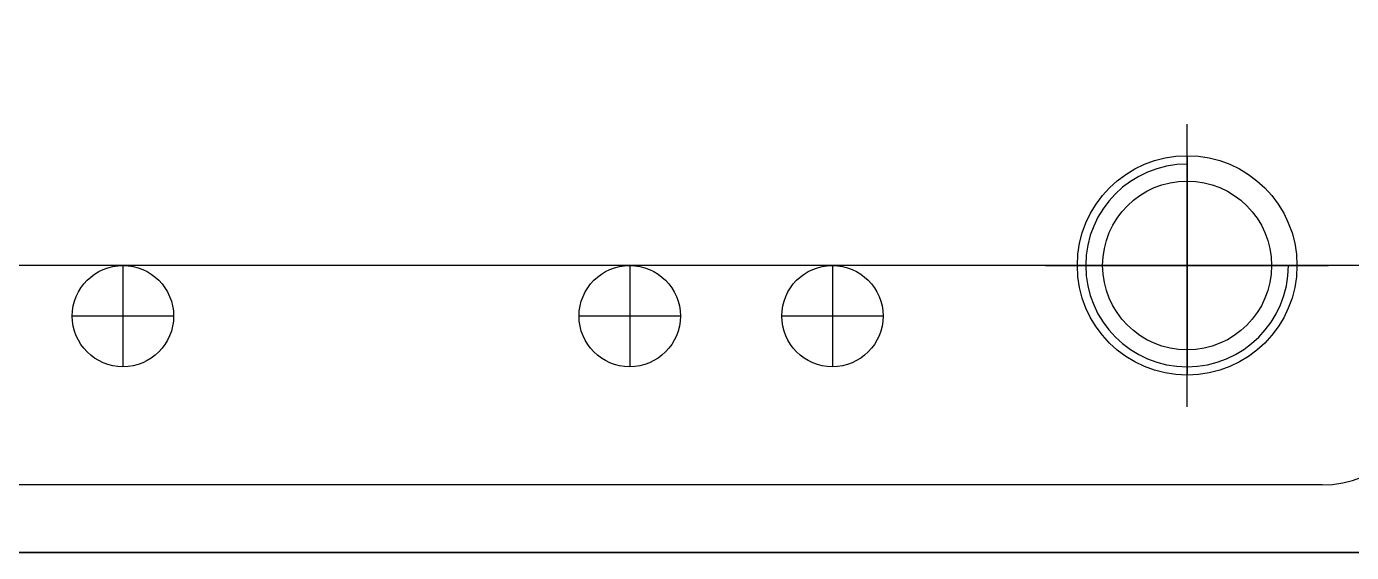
# Model space of a CAD drawing. Header units: millimetres. Extents: x 24815 to 37444, y -10619 to 6020.
# Drawn here: x 34976.56 to 35015.78, y 327.01 to 342.59 of the extents above; entities that cross this region are included whole.
import ezdxf

# ---------------------------------------------------------------- set-up
doc = ezdxf.new("R2010")
doc.units = ezdxf.units.MM
doc.linetypes.add('CENTER', pattern=[50.8, 31.75, -6.35, 6.35, -6.35])
doc.layers.add('case', color=3, linetype='Continuous', lineweight=30)
doc.layers.add('CENTER', color=1, linetype='CENTER')

# ---------------------------------------------------------------- blocks, each defined once
blk = doc.blocks.new('A$C1A2F53D2')
at = {"color": 4}
for p, q in [((81, 28), (81, -28)), ((74.5, 20.75), (74.5, 27.25)), ((71.25, 24), (77.75, 24)), ((76, 15), (76, 12)), ((74.5, 13.5), (77.5, 13.5)), ((76, 9), (76, 6)), ((74.5, 7.5), (77.5, 7.5)), ((76, -6), (76, -9)), ((74.5, -7.5), (77.5, -7.5))]:
    blk.add_line(p, q, dxfattribs=at)
for centre, radius in [((74.5, 24), 3.25), ((76, 13.5), 1.5), ((76, 7.5), 1.5), ((76, -7.5), 1.5)]:
    blk.add_circle(centre, radius, dxfattribs=at)
blk.add_arc((78, 28), 3, 0, 90, dxfattribs=at)
blk = doc.blocks.new('A$C5A2C6DAD')
for p, q in [((-14.002, -97.188), (-14.002, -88.812)), ((-14.002, -97.188), (-14.002, -88.812)), ((-18.19, -93), (-9.814, -93))]:
    blk.add_line(p, q)
at = {"color": 1}
blk.add_line((8, -101.5), (-205, -101.5), dxfattribs=at)
at = {"color": 3}
blk.add_circle((-14.002, -93), 2.5, dxfattribs=at)
blk.add_arc((-14.002, -93), 3, 90, 0)
blk = doc.blocks.new('A$C2A0E6E33')
blk.add_blockref('A$C5A2C6DAD', (197, 0))
at = {"rotation": 270}
blk.add_blockref('A$C1A2F53D2', (159, -18.5), dxfattribs=at)
blk = doc.blocks.new('A$C27F636C6')
at = {"color": 32}
blk.add_lwpolyline([(-238, 8.5), (9, 8.5), (9, -101.5), (-238, -101.5)], close=True, dxfattribs=at)
blk = doc.blocks.new('A$C4C521A20')
at = {"layer": 'case', "color": 3, "lineweight": -3}
blk.add_line((-345, 0), (0, 0), dxfattribs=at)
at = {"layer": 'CENTER', "ltscale": 10}
for points in [[(-238.5, 101.5), (-8.5, 101.5), (-8.5, 8.5), (-238.5, 8.5)], [(-222, 101.5), (-25, 101.5), (-25, 8.5), (-222, 8.5)]]:
    blk.add_lwpolyline(points, close=True, dxfattribs=at)
blk = doc.blocks.new('A$C5DC13BC3')
at = {"layer": 'CENTER', "ltscale": 10}
blk.add_lwpolyline([(-347, -418.5), (-150, -418.5), (-150, -511.5), (-347, -511.5)], close=True, dxfattribs=at)
for name, p in [('A$C4C521A20', (-125, -520)), ('A$C27F636C6', (-134, -418.5)), ('A$C2A0E6E33', (-347, -418.5))]:
    blk.add_blockref(name, p)

msp = doc.modelspace()

# ---------------------------------------------------------------- block references
msp.add_blockref('A$C5DC13BC3', (35174.91675, 847.01411))

doc.saveas('drawing.dxf')
